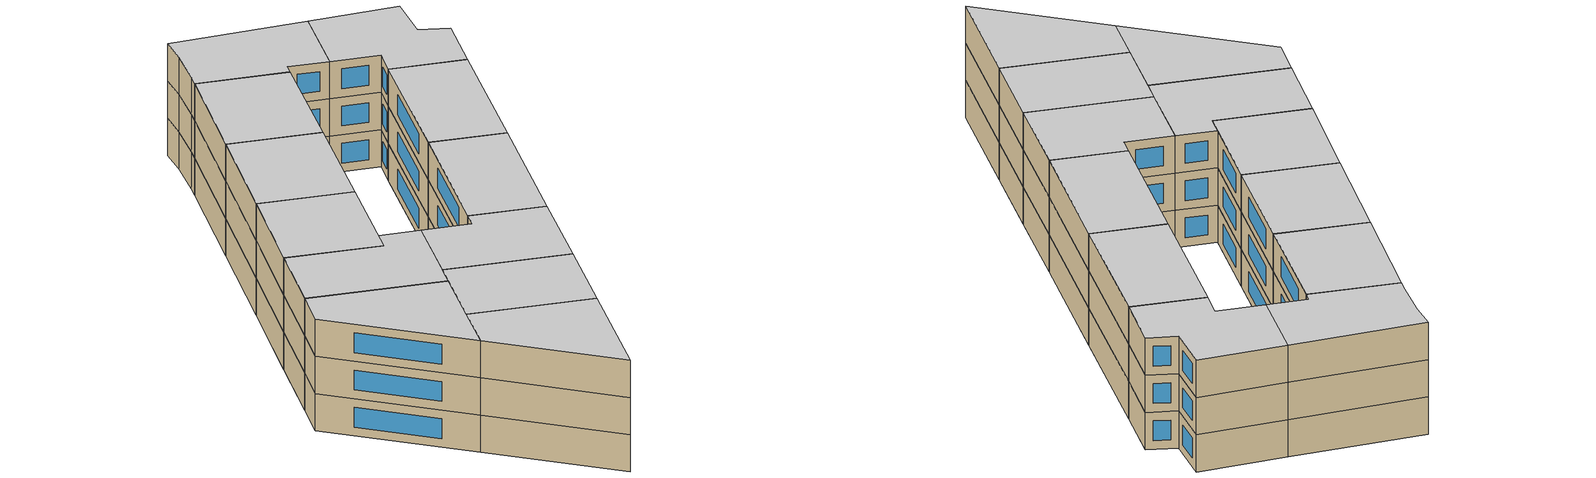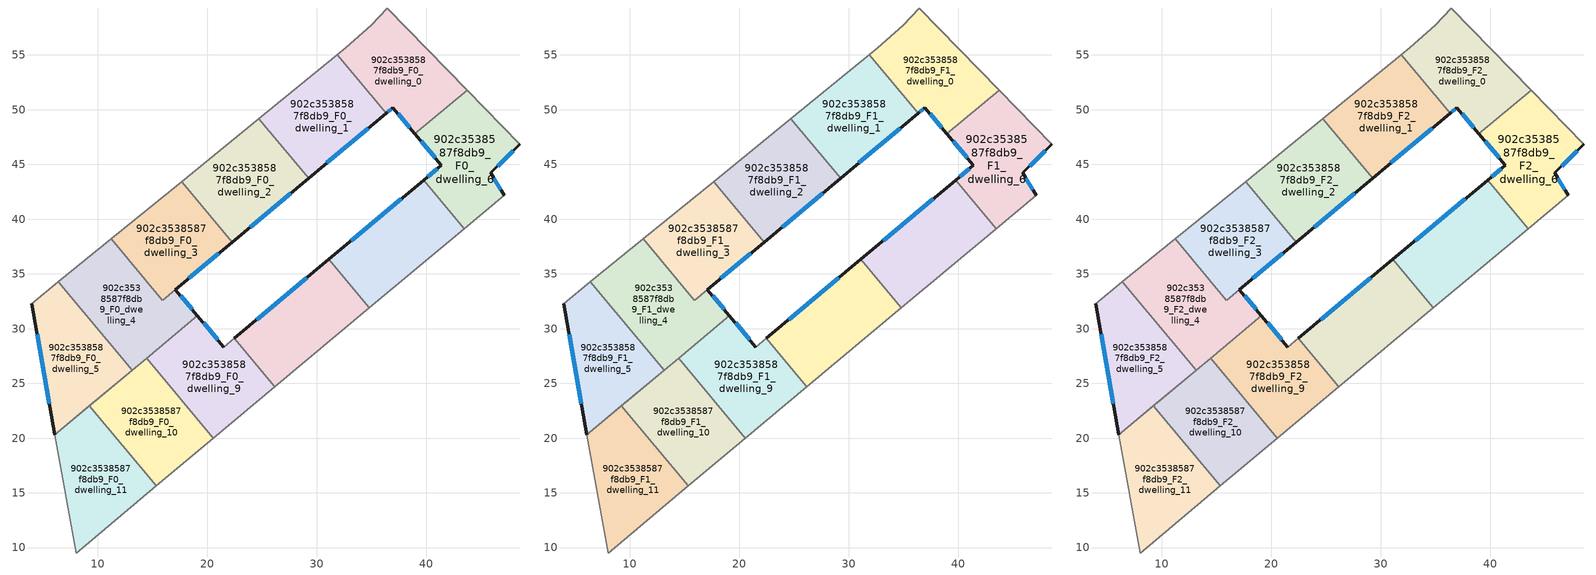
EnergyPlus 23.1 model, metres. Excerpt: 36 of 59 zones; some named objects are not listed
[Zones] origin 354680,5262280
902c3538587f8db9_F0_dwelling_0
 floor ground (EU_floor_Construction): 36.43,59.29 43.75,51.8 38.97,47.8 36.97,50.18 36.37,49.68 31.9,55.02 32.67,55.65 34.97,57.74 z0
 wall outside (EU_wall_Construction): 36.37,49.68 36.97,50.18 38.97,47.8 z0:3
 wall to 902c3538587f8db9_F0_dwelling_1 (EU_wall_Construction): 31.9,55.02 36.37,49.68 z0:3
 wall adiabatic (EU_wall_Construction): 43.75,51.8 36.43,59.29 34.97,57.74 32.67,55.65 31.9,55.02 z0:3
 wall to 902c3538587f8db9_F0_dwelling_6 (EU_wall_Construction): 38.97,47.8 43.75,51.8 z0:3
 window (EU_Window_Construction): 36.51,49.8 36.83,50.07 / 37.44,49.63 38.5,48.36 z0.7:2.3
902c3538587f8db9_F0_dwelling_1
 floor ground (EU_floor_Construction): 31.9,55.02 36.37,49.68 29.27,43.74 24.72,49.18 z0
 wall outside (EU_wall_Construction): 29.27,43.74 36.37,49.68 z0:3
 wall to 902c3538587f8db9_F0_dwelling_2 (EU_wall_Construction): 24.72,49.18 29.27,43.74 z0:3
 wall adiabatic (EU_wall_Construction): 31.9,55.02 24.72,49.18 z0:3
 window (EU_Window_Construction): 30.94,45.14 34.7,48.29 z0.7:2.3
902c3538587f8db9_F0_dwelling_10
 floor ground (EU_floor_Construction): 14.46,27.32 20.58,20 15.35,15.62 9.23,22.94 z0
 wall to 902c3538587f8db9_F0_dwelling_9 (EU_wall_Construction): 20.58,20 14.46,27.32 z0:3
 wall adiabatic (EU_wall_Construction): 15.35,15.62 20.58,20 / 13.14,26.22 9.23,22.94 z0:3
 wall to 902c3538587f8db9_F0_dwelling_11 (EU_wall_Construction): 9.23,22.94 15.35,15.62 z0:3
 wall to 902c3538587f8db9_F0_dwelling_4 (EU_wall_Construction): 14.46,27.32 13.14,26.21 z0:3
902c3538587f8db9_F0_dwelling_11
 floor ground (EU_floor_Construction): 9.23,22.94 15.35,15.62 8.02,9.5 6.09,20.32 z0
 wall adiabatic (EU_wall_Construction): 9.23,22.94 6.09,20.32 8.02,9.5 15.35,15.62 z0:3
902c3538587f8db9_F0_dwelling_2
 floor ground (EU_floor_Construction): 24.72,49.18 29.27,43.74 22.29,37.91 17.67,43.43 z0
 wall outside (EU_wall_Construction): 22.29,37.91 29.27,43.74 z0:3
 wall to 902c3538587f8db9_F0_dwelling_3 (EU_wall_Construction): 17.67,43.43 22.29,37.91 z0:3
 wall adiabatic (EU_wall_Construction): 24.72,49.18 17.67,43.43 z0:3
 window (EU_Window_Construction): 23.93,39.28 27.63,42.37 z0.7:2.3
902c3538587f8db9_F0_dwelling_3
 floor ground (EU_floor_Construction): 17.67,43.43 22.29,37.91 15.92,32.59 11.23,38.2 z0
 wall outside (EU_wall_Construction): 17.1,33.57 22.29,37.91 z0:3
 wall adiabatic (EU_wall_Construction): 17.67,43.43 11.23,38.2 z0:3
 wall to 902c3538587f8db9_F0_dwelling_4 (EU_wall_Construction): 11.23,38.2 15.92,32.59 17.1,33.57 z0:3
 window (EU_Window_Construction): 18.32,34.59 21.07,36.89 z0.7:2.3
902c3538587f8db9_F0_dwelling_4
 floor ground (EU_floor_Construction): 17.1,33.58 19.1,31.2 13.14,26.21 6.41,34.27 11.23,38.2 15.92,32.59 z0
 wall outside (EU_wall_Construction): 19.1,31.2 17.1,33.58 z0:3
 wall to 902c3538587f8db9_F0_dwelling_5 (EU_wall_Construction): 6.41,34.27 13.14,26.21 z0:3
 wall adiabatic (EU_wall_Construction): 11.23,38.2 6.41,34.27 z0:3
 wall to 902c3538587f8db9_F0_dwelling_9 (EU_wall_Construction): 14.46,27.32 19.1,31.2 z0:3
 window (EU_Window_Construction): 18.63,31.75 17.57,33.02 z0.7:2.3
902c3538587f8db9_F0_dwelling_5
 floor ground (EU_floor_Construction): 6.41,34.27 13.14,26.21 6.09,20.32 3.96,32.28 z0
 wall outside (EU_wall_Construction): 3.96,32.28 6.09,20.32 z0:3
 wall adiabatic (EU_wall_Construction): 6.09,20.32 13.14,26.21 / 6.41,34.27 3.96,32.28 z0:3
 window (EU_Window_Construction): 4.46,29.47 5.59,23.13 z0.7:2.3
902c3538587f8db9_F0_dwelling_6
 floor ground (EU_floor_Construction): 43.75,51.8 48.57,46.86 45.91,44.24 47.13,42.19 43.47,39.13 39.77,43.56 41.4,44.92 38.97,47.8 z0
 wall outside (EU_wall_Construction): 38.97,47.8 41.4,44.92 39.77,43.56 / 47.13,42.19 45.91,44.24 48.57,46.86 z0:3
 wall to 902c3538587f8db9_F0_dwelling_7 (EU_wall_Construction): 39.77,43.56 43.47,39.13 z0:3
 wall adiabatic (EU_wall_Construction): 48.57,46.86 43.75,51.8 / 43.47,39.13 47.13,42.19 z0:3
 window (EU_Window_Construction): 41.01,44.61 40.15,43.88 / 39.54,47.13 40.83,45.6 / 46.53,44.85 47.95,46.24 / 46.84,42.67 46.19,43.76 z0.7:2.3
902c3538587f8db9_F0_dwelling_7
 floor ground (EU_floor_Construction): 39.77,43.56 43.47,39.13 34.83,31.91 31.13,36.34 z0
 wall outside (EU_wall_Construction): 39.77,43.56 31.13,36.34 z0:3
 wall adiabatic (EU_wall_Construction): 34.83,31.91 43.47,39.13 z0:3
 wall to 902c3538587f8db9_F0_dwelling_8 (EU_wall_Construction): 31.13,36.34 34.83,31.91 z0:3
 window (EU_Window_Construction): 37.74,41.87 33.16,38.04 z0.7:2.3
902c3538587f8db9_F0_dwelling_8
 floor ground (EU_floor_Construction): 31.13,36.34 34.83,31.91 26.19,24.69 22.49,29.12 z0
 wall outside (EU_wall_Construction): 31.13,36.34 22.49,29.12 z0:3
 wall adiabatic (EU_wall_Construction): 26.19,24.69 34.83,31.91 z0:3
 wall to 902c3538587f8db9_F0_dwelling_9 (EU_wall_Construction): 22.49,29.12 26.19,24.69 z0:3
 window (EU_Window_Construction): 29.1,34.65 24.52,30.82 z0.7:2.3
902c3538587f8db9_F0_dwelling_9
 floor ground (EU_floor_Construction): 22.49,29.12 26.19,24.69 20.58,20 14.46,27.32 19.1,31.2 21.53,28.32 z0
 wall outside (EU_wall_Construction): 21.53,28.32 19.1,31.2 z0:3
 wall adiabatic (EU_wall_Construction): 22.49,29.12 21.53,28.32 / 20.58,20 26.19,24.69 z0:3
 window (EU_Window_Construction): 20.96,28.99 19.67,30.52 z0.7:2.3
902c3538587f8db9_F1_dwelling_0
 floor to 902c3538587f8db9_F0_dwelling_0 (EU_floor_Construction): 36.43,59.29 43.75,51.8 38.97,47.8 36.97,50.18 36.37,49.68 31.9,55.02 32.67,55.65 34.97,57.74 z3
 wall outside (EU_wall_Construction): 36.37,49.68 36.97,50.18 38.97,47.8 z3:6
 wall to 902c3538587f8db9_F1_dwelling_1 (EU_wall_Construction): 31.9,55.02 36.37,49.68 z3:6
 wall adiabatic (EU_wall_Construction): 43.75,51.8 36.43,59.29 34.97,57.74 32.67,55.65 31.9,55.02 z3:6
 wall to 902c3538587f8db9_F1_dwelling_6 (EU_wall_Construction): 38.97,47.8 43.75,51.8 z3:6
 window (EU_Window_Construction): 36.51,49.8 36.83,50.07 / 37.44,49.63 38.5,48.36 z3.7:5.3
902c3538587f8db9_F1_dwelling_1
 floor to 902c3538587f8db9_F0_dwelling_1 (EU_floor_Construction): 31.9,55.02 36.37,49.68 29.27,43.74 24.72,49.18 z3
 wall outside (EU_wall_Construction): 29.27,43.74 36.37,49.68 z3:6
 wall to 902c3538587f8db9_F1_dwelling_2 (EU_wall_Construction): 24.72,49.18 29.27,43.74 z3:6
 wall adiabatic (EU_wall_Construction): 31.9,55.02 24.72,49.18 z3:6
 window (EU_Window_Construction): 30.94,45.14 34.7,48.29 z3.7:5.3
902c3538587f8db9_F1_dwelling_10
 floor to 902c3538587f8db9_F0_dwelling_10 (EU_floor_Construction): 14.46,27.32 20.58,20 15.35,15.62 9.23,22.94 z3
 wall to 902c3538587f8db9_F1_dwelling_9 (EU_wall_Construction): 20.58,20 14.46,27.32 z3:6
 wall adiabatic (EU_wall_Construction): 15.35,15.62 20.58,20 / 13.14,26.22 9.23,22.94 z3:6
 wall to 902c3538587f8db9_F1_dwelling_11 (EU_wall_Construction): 9.23,22.94 15.35,15.62 z3:6
 wall to 902c3538587f8db9_F1_dwelling_4 (EU_wall_Construction): 14.46,27.32 13.14,26.21 z3:6
902c3538587f8db9_F1_dwelling_11
 floor to 902c3538587f8db9_F0_dwelling_11 (EU_floor_Construction): 9.23,22.94 15.35,15.62 8.02,9.5 6.09,20.32 z3
 wall adiabatic (EU_wall_Construction): 9.23,22.94 6.09,20.32 8.02,9.5 15.35,15.62 z3:6
902c3538587f8db9_F1_dwelling_2
 floor to 902c3538587f8db9_F0_dwelling_2 (EU_floor_Construction): 24.72,49.18 29.27,43.74 22.29,37.91 17.67,43.43 z3
 wall outside (EU_wall_Construction): 22.29,37.91 29.27,43.74 z3:6
 wall to 902c3538587f8db9_F1_dwelling_3 (EU_wall_Construction): 17.67,43.43 22.29,37.91 z3:6
 wall adiabatic (EU_wall_Construction): 24.72,49.18 17.67,43.43 z3:6
 window (EU_Window_Construction): 23.93,39.28 27.63,42.37 z3.7:5.3
902c3538587f8db9_F1_dwelling_3
 floor to 902c3538587f8db9_F0_dwelling_3 (EU_floor_Construction): 17.67,43.43 22.29,37.91 15.92,32.59 11.23,38.2 z3
 wall outside (EU_wall_Construction): 17.1,33.57 22.29,37.91 z3:6
 wall adiabatic (EU_wall_Construction): 17.67,43.43 11.23,38.2 z3:6
 wall to 902c3538587f8db9_F1_dwelling_4 (EU_wall_Construction): 11.23,38.2 15.92,32.59 17.1,33.57 z3:6
 window (EU_Window_Construction): 18.32,34.59 21.07,36.89 z3.7:5.3
902c3538587f8db9_F1_dwelling_4
 floor to 902c3538587f8db9_F0_dwelling_4 (EU_floor_Construction): 17.1,33.58 19.1,31.2 13.14,26.21 6.41,34.27 11.23,38.2 15.92,32.59 z3
 wall outside (EU_wall_Construction): 19.1,31.2 17.1,33.58 z3:6
 wall to 902c3538587f8db9_F1_dwelling_5 (EU_wall_Construction): 6.41,34.27 13.14,26.21 z3:6
 wall adiabatic (EU_wall_Construction): 11.23,38.2 6.41,34.27 z3:6
 wall to 902c3538587f8db9_F1_dwelling_9 (EU_wall_Construction): 14.46,27.32 19.1,31.2 z3:6
 window (EU_Window_Construction): 18.63,31.75 17.57,33.02 z3.7:5.3
902c3538587f8db9_F1_dwelling_5
 floor to 902c3538587f8db9_F0_dwelling_5 (EU_floor_Construction): 6.41,34.27 13.14,26.21 6.09,20.32 3.96,32.28 z3
 wall outside (EU_wall_Construction): 3.96,32.28 6.09,20.32 z3:6
 wall adiabatic (EU_wall_Construction): 6.09,20.32 13.14,26.21 / 6.41,34.27 3.96,32.28 z3:6
 window (EU_Window_Construction): 4.46,29.47 5.59,23.13 z3.7:5.3
902c3538587f8db9_F1_dwelling_6
 floor to 902c3538587f8db9_F0_dwelling_6 (EU_floor_Construction): 43.75,51.8 48.57,46.86 45.91,44.24 47.13,42.19 43.47,39.13 39.77,43.56 41.4,44.92 38.97,47.8 z3
 wall outside (EU_wall_Construction): 38.97,47.8 41.4,44.92 39.77,43.56 / 47.13,42.19 45.91,44.24 48.57,46.86 z3:6
 wall to 902c3538587f8db9_F1_dwelling_7 (EU_wall_Construction): 39.77,43.56 43.47,39.13 z3:6
 wall adiabatic (EU_wall_Construction): 48.57,46.86 43.75,51.8 / 43.47,39.13 47.13,42.19 z3:6
 window (EU_Window_Construction): 41.01,44.61 40.15,43.88 / 39.54,47.13 40.83,45.6 / 46.53,44.85 47.95,46.24 / 46.84,42.67 46.19,43.76 z3.7:5.3
902c3538587f8db9_F1_dwelling_7
 floor to 902c3538587f8db9_F0_dwelling_7 (EU_floor_Construction): 39.77,43.56 43.47,39.13 34.83,31.91 31.13,36.34 z3
 wall outside (EU_wall_Construction): 39.77,43.56 31.13,36.34 z3:6
 wall adiabatic (EU_wall_Construction): 34.83,31.91 43.47,39.13 z3:6
 wall to 902c3538587f8db9_F1_dwelling_8 (EU_wall_Construction): 31.13,36.34 34.83,31.91 z3:6
 window (EU_Window_Construction): 37.74,41.87 33.16,38.04 z3.7:5.3
902c3538587f8db9_F1_dwelling_8
 floor to 902c3538587f8db9_F0_dwelling_8 (EU_floor_Construction): 31.13,36.34 34.83,31.91 26.19,24.69 22.49,29.12 z3
 wall outside (EU_wall_Construction): 31.13,36.34 22.49,29.12 z3:6
 wall adiabatic (EU_wall_Construction): 26.19,24.69 34.83,31.91 z3:6
 wall to 902c3538587f8db9_F1_dwelling_9 (EU_wall_Construction): 22.49,29.12 26.19,24.69 z3:6
 window (EU_Window_Construction): 29.1,34.65 24.52,30.82 z3.7:5.3
902c3538587f8db9_F1_dwelling_9
 floor to 902c3538587f8db9_F0_dwelling_9 (EU_floor_Construction): 22.49,29.12 26.19,24.69 20.58,20 14.46,27.32 19.1,31.2 21.53,28.32 z3
 wall outside (EU_wall_Construction): 21.53,28.32 19.1,31.2 z3:6
 wall adiabatic (EU_wall_Construction): 22.49,29.12 21.53,28.32 / 20.58,20 26.19,24.69 z3:6
 window (EU_Window_Construction): 20.96,28.99 19.67,30.52 z3.7:5.3
902c3538587f8db9_F2_dwelling_0
 floor to 902c3538587f8db9_F1_dwelling_0 (EU_floor_Construction): 36.43,59.29 43.75,51.8 38.97,47.8 36.97,50.18 36.37,49.68 31.9,55.02 32.67,55.65 34.97,57.74 z6
 wall outside (EU_wall_Construction): 36.37,49.68 36.97,50.18 38.97,47.8 z6:9
 wall to 902c3538587f8db9_F2_dwelling_1 (EU_wall_Construction): 31.9,55.02 36.37,49.68 z6:9
 wall adiabatic (EU_wall_Construction): 43.75,51.8 36.43,59.29 34.97,57.74 32.67,55.65 31.9,55.02 z6:9
 wall to 902c3538587f8db9_F2_dwelling_6 (EU_wall_Construction): 38.97,47.8 43.75,51.8 z6:9
 window (EU_Window_Construction): 36.51,49.8 36.83,50.07 / 37.44,49.63 38.5,48.36 z6.7:8.3
 ceiling to 902c3538587f8db9_F3_dwelling_0 (EU_floor_Construction): 43.75,51.8 36.43,59.29 34.97,57.74 32.67,55.65 31.9,55.02 36.37,49.68 36.97,50.18 38.97,47.8 z9
902c3538587f8db9_F2_dwelling_1
 floor to 902c3538587f8db9_F1_dwelling_1 (EU_floor_Construction): 31.9,55.02 36.37,49.68 29.27,43.74 24.72,49.18 z6
 wall outside (EU_wall_Construction): 29.27,43.74 36.37,49.68 z6:9
 wall to 902c3538587f8db9_F2_dwelling_2 (EU_wall_Construction): 24.72,49.18 29.27,43.74 z6:9
 wall adiabatic (EU_wall_Construction): 31.9,55.02 24.72,49.18 z6:9
 window (EU_Window_Construction): 30.94,45.14 34.7,48.29 z6.7:8.3
 ceiling to 902c3538587f8db9_F3_dwelling_1 (EU_floor_Construction): 36.37,49.68 31.9,55.02 24.72,49.18 29.27,43.74 z9
902c3538587f8db9_F2_dwelling_10
 floor to 902c3538587f8db9_F1_dwelling_10 (EU_floor_Construction): 14.46,27.32 20.58,20 15.35,15.62 9.23,22.94 z6
 wall to 902c3538587f8db9_F2_dwelling_9 (EU_wall_Construction): 20.58,20 14.46,27.32 z6:9
 wall adiabatic (EU_wall_Construction): 15.35,15.62 20.58,20 / 13.14,26.22 9.23,22.94 z6:9
 wall to 902c3538587f8db9_F2_dwelling_11 (EU_wall_Construction): 9.23,22.94 15.35,15.62 z6:9
 wall to 902c3538587f8db9_F2_dwelling_4 (EU_wall_Construction): 14.46,27.32 13.14,26.21 z6:9
 ceiling to 902c3538587f8db9_F3_dwelling_10 (EU_floor_Construction): 20.58,20 14.46,27.32 9.23,22.94 15.35,15.62 z9
902c3538587f8db9_F2_dwelling_11
 floor to 902c3538587f8db9_F1_dwelling_11 (EU_floor_Construction): 9.23,22.94 15.35,15.62 8.02,9.5 6.09,20.32 z6
 wall adiabatic (EU_wall_Construction): 9.23,22.94 6.09,20.32 8.02,9.5 15.35,15.62 z6:9
 ceiling to 902c3538587f8db9_F3_dwelling_11 (EU_floor_Construction): 15.35,15.62 9.23,22.94 6.09,20.32 8.02,9.5 z9
902c3538587f8db9_F2_dwelling_2
 floor to 902c3538587f8db9_F1_dwelling_2 (EU_floor_Construction): 24.72,49.18 29.27,43.74 22.29,37.91 17.67,43.43 z6
 wall outside (EU_wall_Construction): 22.29,37.91 29.27,43.74 z6:9
 wall to 902c3538587f8db9_F2_dwelling_3 (EU_wall_Construction): 17.67,43.43 22.29,37.91 z6:9
 wall adiabatic (EU_wall_Construction): 24.72,49.18 17.67,43.43 z6:9
 window (EU_Window_Construction): 23.93,39.28 27.63,42.37 z6.7:8.3
 ceiling to 902c3538587f8db9_F3_dwelling_2 (EU_floor_Construction): 29.27,43.74 24.72,49.18 17.67,43.43 22.29,37.91 z9
902c3538587f8db9_F2_dwelling_3
 floor to 902c3538587f8db9_F1_dwelling_3 (EU_floor_Construction): 17.67,43.43 22.29,37.91 15.92,32.59 11.23,38.2 z6
 wall outside (EU_wall_Construction): 17.1,33.57 22.29,37.91 z6:9
 wall adiabatic (EU_wall_Construction): 17.67,43.43 11.23,38.2 z6:9
 wall to 902c3538587f8db9_F2_dwelling_4 (EU_wall_Construction): 11.23,38.2 15.92,32.59 17.1,33.57 z6:9
 window (EU_Window_Construction): 18.32,34.59 21.07,36.89 z6.7:8.3
 ceiling to 902c3538587f8db9_F3_dwelling_3 (EU_floor_Construction): 22.29,37.91 17.67,43.43 11.23,38.2 15.92,32.59 z9
902c3538587f8db9_F2_dwelling_4
 floor to 902c3538587f8db9_F1_dwelling_4 (EU_floor_Construction): 17.1,33.58 19.1,31.2 13.14,26.21 6.41,34.27 11.23,38.2 15.92,32.59 z6
 wall outside (EU_wall_Construction): 19.1,31.2 17.1,33.58 z6:9
 wall to 902c3538587f8db9_F2_dwelling_5 (EU_wall_Construction): 6.41,34.27 13.14,26.21 z6:9
 wall adiabatic (EU_wall_Construction): 11.23,38.2 6.41,34.27 z6:9
 wall to 902c3538587f8db9_F2_dwelling_9 (EU_wall_Construction): 14.46,27.32 19.1,31.2 z6:9
 window (EU_Window_Construction): 18.63,31.75 17.57,33.02 z6.7:8.3
 ceiling to 902c3538587f8db9_F3_dwelling_4 (EU_floor_Construction): 19.1,31.2 17.1,33.58 15.92,32.59 11.23,38.2 6.41,34.27 13.14,26.21 z9
902c3538587f8db9_F2_dwelling_5
 floor to 902c3538587f8db9_F1_dwelling_5 (EU_floor_Construction): 6.41,34.27 13.14,26.21 6.09,20.32 3.96,32.28 z6
 wall outside (EU_wall_Construction): 3.96,32.28 6.09,20.32 z6:9
 wall adiabatic (EU_wall_Construction): 6.09,20.32 13.14,26.21 / 6.41,34.27 3.96,32.28 z6:9
 window (EU_Window_Construction): 4.46,29.47 5.59,23.13 z6.7:8.3
 ceiling to 902c3538587f8db9_F3_dwelling_5 (EU_floor_Construction): 13.14,26.21 6.41,34.27 3.96,32.28 6.09,20.32 z9
902c3538587f8db9_F2_dwelling_6
 floor to 902c3538587f8db9_F1_dwelling_6 (EU_floor_Construction): 43.75,51.8 48.57,46.86 45.91,44.24 47.13,42.19 43.47,39.13 39.77,43.56 41.4,44.92 38.97,47.8 z6
 wall outside (EU_wall_Construction): 38.97,47.8 41.4,44.92 39.77,43.56 / 47.13,42.19 45.91,44.24 48.57,46.86 z6:9
 wall to 902c3538587f8db9_F2_dwelling_7 (EU_wall_Construction): 39.77,43.56 43.47,39.13 z6:9
 wall adiabatic (EU_wall_Construction): 48.57,46.86 43.75,51.8 / 43.47,39.13 47.13,42.19 z6:9
 window (EU_Window_Construction): 41.01,44.61 40.15,43.88 / 39.54,47.13 40.83,45.6 / 46.53,44.85 47.95,46.24 / 46.84,42.67 46.19,43.76 z6.7:8.3
 ceiling to 902c3538587f8db9_F3_dwelling_6 (EU_floor_Construction): 47.13,42.19 45.91,44.24 48.57,46.86 43.75,51.8 38.97,47.8 41.4,44.92 39.77,43.56 43.47,39.13 z9
902c3538587f8db9_F2_dwelling_7
 floor to 902c3538587f8db9_F1_dwelling_7 (EU_floor_Construction): 39.77,43.56 43.47,39.13 34.83,31.91 31.13,36.34 z6
 wall outside (EU_wall_Construction): 39.77,43.56 31.13,36.34 z6:9
 wall adiabatic (EU_wall_Construction): 34.83,31.91 43.47,39.13 z6:9
 wall to 902c3538587f8db9_F2_dwelling_8 (EU_wall_Construction): 31.13,36.34 34.83,31.91 z6:9
 window (EU_Window_Construction): 37.74,41.87 33.16,38.04 z6.7:8.3
 ceiling to 902c3538587f8db9_F3_dwelling_7 (EU_floor_Construction): 43.47,39.13 39.77,43.56 31.13,36.34 34.83,31.91 z9
902c3538587f8db9_F2_dwelling_8
 floor to 902c3538587f8db9_F1_dwelling_8 (EU_floor_Construction): 31.13,36.34 34.83,31.91 26.19,24.69 22.49,29.12 z6
 wall outside (EU_wall_Construction): 31.13,36.34 22.49,29.12 z6:9
 wall adiabatic (EU_wall_Construction): 26.19,24.69 34.83,31.91 z6:9
 wall to 902c3538587f8db9_F2_dwelling_9 (EU_wall_Construction): 22.49,29.12 26.19,24.69 z6:9
 window (EU_Window_Construction): 29.1,34.65 24.52,30.82 z6.7:8.3
 ceiling to 902c3538587f8db9_F3_dwelling_8 (EU_floor_Construction): 34.83,31.91 31.13,36.34 22.49,29.12 26.19,24.69 z9
902c3538587f8db9_F2_dwelling_9
 floor to 902c3538587f8db9_F1_dwelling_9 (EU_floor_Construction): 22.49,29.12 26.19,24.69 20.58,20 14.46,27.32 19.1,31.2 21.53,28.32 z6
 wall outside (EU_wall_Construction): 21.53,28.32 19.1,31.2 z6:9
 wall adiabatic (EU_wall_Construction): 22.49,29.12 21.53,28.32 / 20.58,20 26.19,24.69 z6:9
 window (EU_Window_Construction): 20.96,28.99 19.67,30.52 z6.7:8.3
 ceiling to 902c3538587f8db9_F3_dwelling_9 (EU_floor_Construction): 26.19,24.69 22.49,29.12 21.53,28.32 19.1,31.2 14.46,27.32 20.58,20 z9
[Building]
EU S2 Campaign: North Axis=0; Terrain=City; Solar Distribution=FullExterior
[Site:Location]
Budapest.Ferenc.Liszt.Intl.AP: Latitude=47.437; Longitude=19.256; Time Zone=1; Elevation=185
[SizingPeriod:WeatherFileDays]
AnnualSizingPeriod: Begin Month=1; Begin Day of Month=1; End Month=12; End Day of Month=31; Day of Week for Start Day=Monday; Use Weather File Daylight Saving Period=No; Use Weather File Rain and Snow Indicators=No
[MATERIAL]
EU_InternalMass_Material: Roughness=MediumRough; Thickness=0.1; Conductivity=1; Density=1800; Specific Heat=900; Thermal Absorptance=0.9; Solar Absorptance=0.7; Visible Absorptance=0.7
[MATERIAL:NOMASS] Roughness=MediumRough; Thermal Absorptance=0.9; Solar Absorptance=0.7; Visible Absorptance=0.7
Name | Thermal Resistance
EU_wall_NoMass | 0.832559
EU_floor_NoMass | 0.872794
[WINDOWMATERIAL:SIMPLEGLAZINGSYSTEM]
EU_Window_SimpleGlazing: UFactor=2.79869; Solar Heat Gain Coefficient=0.75; Visible Transmittance=0.75
[CONSTRUCTION]
EU_wall_Construction: EU_wall_NoMass
EU_floor_Construction: EU_floor_NoMass
EU_Window_Construction: EU_Window_SimpleGlazing
EU_InternalMass_Construction: EU_InternalMass_Material
[ZONE] Type=1; Multiplier=1; Ceiling Height=autocalculate; Floor Area=autocalculate; Part of Total Floor Area=Yes
Name | Volume
902c3538587f8db9_F0_dwelling_0; 902c3538587f8db9_F1_dwelling_0; 902c3538587f8db9_F2_dwelling_0 | 195.074
902c3538587f8db9_F0_dwelling_1; 902c3538587f8db9_F1_dwelling_1; 902c3538587f8db9_F2_dwelling_1 | 195.096
902c3538587f8db9_F0_dwelling_10; 902c3538587f8db9_F1_dwelling_10; 902c3538587f8db9_F2_dwelling_10 | 195.112
902c3538587f8db9_F0_dwelling_11; 902c3538587f8db9_F1_dwelling_11; 902c3538587f8db9_F2_dwelling_11 | 195.07
902c3538587f8db9_F0_dwelling_2; 902c3538587f8db9_F1_dwelling_2; 902c3538587f8db9_F2_dwelling_2 | 195.075
902c3538587f8db9_F0_dwelling_3 | 180.679
902c3538587f8db9_F1_dwelling_3; 902c3538587f8db9_F2_dwelling_3 | 180.615
902c3538587f8db9_F0_dwelling_4; 902c3538587f8db9_F1_dwelling_4; 902c3538587f8db9_F2_dwelling_4 | 209.499
902c3538587f8db9_F0_dwelling_5; 902c3538587f8db9_F1_dwelling_5; 902c3538587f8db9_F2_dwelling_5 | 195.082
902c3538587f8db9_F0_dwelling_6; 902c3538587f8db9_F1_dwelling_6; 902c3538587f8db9_F2_dwelling_6 | 195.084
902c3538587f8db9_F0_dwelling_7; 902c3538587f8db9_F1_dwelling_7; 902c3538587f8db9_F2_dwelling_7; 902c3538587f8db9_F0_dwelling_8; 902c3538587f8db9_F1_dwelling_8; 902c3538587f8db9_F2_dwelling_8 | 195.098
902c3538587f8db9_F0_dwelling_9; 902c3538587f8db9_F1_dwelling_9; 902c3538587f8db9_F2_dwelling_9 | 195.077
[INTERNALMASS] Construction=EU_InternalMass_Construction
Name | Zone or ZoneList | Surface Area
902c3538587f8db9_F0_dwelling_0_EU_InternalMass | 902c3538587f8db9_F0_dwelling_0 | 65.0243
902c3538587f8db9_F0_dwelling_1_EU_InternalMass | 902c3538587f8db9_F0_dwelling_1 | 65.0321
902c3538587f8db9_F0_dwelling_2_EU_InternalMass | 902c3538587f8db9_F0_dwelling_2 | 65.025
902c3538587f8db9_F0_dwelling_3_EU_InternalMass | 902c3538587f8db9_F0_dwelling_3 | 60.2284
902c3538587f8db9_F0_dwelling_4_EU_InternalMass | 902c3538587f8db9_F0_dwelling_4 | 69.8318
902c3538587f8db9_F0_dwelling_5_EU_InternalMass | 902c3538587f8db9_F0_dwelling_5 | 65.027
902c3538587f8db9_F0_dwelling_6_EU_InternalMass | 902c3538587f8db9_F0_dwelling_6 | 65.0283
902c3538587f8db9_F0_dwelling_7_EU_InternalMass | 902c3538587f8db9_F0_dwelling_7 | 65.0327
902c3538587f8db9_F0_dwelling_8_EU_InternalMass | 902c3538587f8db9_F0_dwelling_8 | 65.0327
902c3538587f8db9_F0_dwelling_9_EU_InternalMass | 902c3538587f8db9_F0_dwelling_9 | 65.0256
902c3538587f8db9_F0_dwelling_10_EU_InternalMass | 902c3538587f8db9_F0_dwelling_10 | 65.0374
902c3538587f8db9_F0_dwelling_11_EU_InternalMass | 902c3538587f8db9_F0_dwelling_11 | 65.0233
902c3538587f8db9_F1_dwelling_0_EU_InternalMass | 902c3538587f8db9_F1_dwelling_0 | 65.0243
902c3538587f8db9_F1_dwelling_1_EU_InternalMass | 902c3538587f8db9_F1_dwelling_1 | 65.0321
902c3538587f8db9_F1_dwelling_2_EU_InternalMass | 902c3538587f8db9_F1_dwelling_2 | 65.025
902c3538587f8db9_F1_dwelling_3_EU_InternalMass | 902c3538587f8db9_F1_dwelling_3 | 60.2284
902c3538587f8db9_F1_dwelling_4_EU_InternalMass | 902c3538587f8db9_F1_dwelling_4 | 69.8318
902c3538587f8db9_F1_dwelling_5_EU_InternalMass | 902c3538587f8db9_F1_dwelling_5 | 65.027
902c3538587f8db9_F1_dwelling_6_EU_InternalMass | 902c3538587f8db9_F1_dwelling_6 | 65.0283
902c3538587f8db9_F1_dwelling_7_EU_InternalMass | 902c3538587f8db9_F1_dwelling_7 | 65.0327
902c3538587f8db9_F1_dwelling_8_EU_InternalMass | 902c3538587f8db9_F1_dwelling_8 | 65.0327
902c3538587f8db9_F1_dwelling_9_EU_InternalMass | 902c3538587f8db9_F1_dwelling_9 | 65.0256
902c3538587f8db9_F1_dwelling_10_EU_InternalMass | 902c3538587f8db9_F1_dwelling_10 | 65.0374
902c3538587f8db9_F1_dwelling_11_EU_InternalMass | 902c3538587f8db9_F1_dwelling_11 | 65.0233
902c3538587f8db9_F2_dwelling_0_EU_InternalMass | 902c3538587f8db9_F2_dwelling_0 | 65.0243
902c3538587f8db9_F2_dwelling_1_EU_InternalMass | 902c3538587f8db9_F2_dwelling_1 | 65.0321
902c3538587f8db9_F2_dwelling_2_EU_InternalMass | 902c3538587f8db9_F2_dwelling_2 | 65.025
902c3538587f8db9_F2_dwelling_3_EU_InternalMass | 902c3538587f8db9_F2_dwelling_3 | 60.2284
902c3538587f8db9_F2_dwelling_4_EU_InternalMass | 902c3538587f8db9_F2_dwelling_4 | 69.8318
902c3538587f8db9_F2_dwelling_5_EU_InternalMass | 902c3538587f8db9_F2_dwelling_5 | 65.027
902c3538587f8db9_F2_dwelling_6_EU_InternalMass | 902c3538587f8db9_F2_dwelling_6 | 65.0283
902c3538587f8db9_F2_dwelling_7_EU_InternalMass | 902c3538587f8db9_F2_dwelling_7 | 65.0327
902c3538587f8db9_F2_dwelling_8_EU_InternalMass | 902c3538587f8db9_F2_dwelling_8 | 65.0327
902c3538587f8db9_F2_dwelling_9_EU_InternalMass | 902c3538587f8db9_F2_dwelling_9 | 65.0256
902c3538587f8db9_F2_dwelling_10_EU_InternalMass | 902c3538587f8db9_F2_dwelling_10 | 65.0374
902c3538587f8db9_F2_dwelling_11_EU_InternalMass | 902c3538587f8db9_F2_dwelling_11 | 65.0233
[OTHEREQUIPMENT] Fuel Type=Electricity; Design Level Calculation Method=Watts/Area; Power per Zone Floor Area=1; Fraction Latent=0; Fraction Radiant=0; Fraction Lost=0; Carbon Dioxide Generation Rate=0; EndUse Subcategory=EU_Step8_InternalGains
Name | Zone or ZoneList or Space or SpaceList | Schedule
EU_Step8_InternalGain_902c3538587f8db9_F0_dwelling_0_f000 | 902c3538587f8db9_F0_dwelling_0 | EU_Step8_GainSchedule_902c3538587f8db9_F0_dwelling_0_f000
EU_Step8_InternalGain_902c3538587f8db9_F0_dwelling_1_f000 | 902c3538587f8db9_F0_dwelling_1 | EU_Step8_GainSchedule_902c3538587f8db9_F0_dwelling_1_f000
EU_Step8_InternalGain_902c3538587f8db9_F0_dwelling_2_f000 | 902c3538587f8db9_F0_dwelling_2 | EU_Step8_GainSchedule_902c3538587f8db9_F0_dwelling_2_f000
EU_Step8_InternalGain_902c3538587f8db9_F0_dwelling_3_f000 | 902c3538587f8db9_F0_dwelling_3 | EU_Step8_GainSchedule_902c3538587f8db9_F0_dwelling_3_f000
EU_Step8_InternalGain_902c3538587f8db9_F0_dwelling_4_f000 | 902c3538587f8db9_F0_dwelling_4 | EU_Step8_GainSchedule_902c3538587f8db9_F0_dwelling_4_f000
EU_Step8_InternalGain_902c3538587f8db9_F0_dwelling_5_f000 | 902c3538587f8db9_F0_dwelling_5 | EU_Step8_GainSchedule_902c3538587f8db9_F0_dwelling_5_f000
EU_Step8_InternalGain_902c3538587f8db9_F0_dwelling_6_f000 | 902c3538587f8db9_F0_dwelling_6 | EU_Step8_GainSchedule_902c3538587f8db9_F0_dwelling_6_f000
EU_Step8_InternalGain_902c3538587f8db9_F0_dwelling_7_f000 | 902c3538587f8db9_F0_dwelling_7 | EU_Step8_GainSchedule_902c3538587f8db9_F0_dwelling_7_f000
EU_Step8_InternalGain_902c3538587f8db9_F0_dwelling_8_f000 | 902c3538587f8db9_F0_dwelling_8 | EU_Step8_GainSchedule_902c3538587f8db9_F0_dwelling_8_f000
EU_Step8_InternalGain_902c3538587f8db9_F0_dwelling_9_f000 | 902c3538587f8db9_F0_dwelling_9 | EU_Step8_GainSchedule_902c3538587f8db9_F0_dwelling_9_f000
EU_Step8_InternalGain_902c3538587f8db9_F0_dwelling_10_f000 | 902c3538587f8db9_F0_dwelling_10 | EU_Step8_GainSchedule_902c3538587f8db9_F0_dwelling_10_f000
EU_Step8_InternalGain_902c3538587f8db9_F0_dwelling_11_f000 | 902c3538587f8db9_F0_dwelling_11 | EU_Step8_GainSchedule_902c3538587f8db9_F0_dwelling_11_f000
EU_Step8_InternalGain_902c3538587f8db9_F1_dwelling_0_f000 | 902c3538587f8db9_F1_dwelling_0 | EU_Step8_GainSchedule_902c3538587f8db9_F1_dwelling_0_f000
EU_Step8_InternalGain_902c3538587f8db9_F1_dwelling_1_f000 | 902c3538587f8db9_F1_dwelling_1 | EU_Step8_GainSchedule_902c3538587f8db9_F1_dwelling_1_f000
EU_Step8_InternalGain_902c3538587f8db9_F1_dwelling_2_f000 | 902c3538587f8db9_F1_dwelling_2 | EU_Step8_GainSchedule_902c3538587f8db9_F1_dwelling_2_f000
EU_Step8_InternalGain_902c3538587f8db9_F1_dwelling_3_f000 | 902c3538587f8db9_F1_dwelling_3 | EU_Step8_GainSchedule_902c3538587f8db9_F1_dwelling_3_f000
EU_Step8_InternalGain_902c3538587f8db9_F1_dwelling_4_f000 | 902c3538587f8db9_F1_dwelling_4 | EU_Step8_GainSchedule_902c3538587f8db9_F1_dwelling_4_f000
EU_Step8_InternalGain_902c3538587f8db9_F1_dwelling_5_f000 | 902c3538587f8db9_F1_dwelling_5 | EU_Step8_GainSchedule_902c3538587f8db9_F1_dwelling_5_f000
EU_Step8_InternalGain_902c3538587f8db9_F1_dwelling_6_f000 | 902c3538587f8db9_F1_dwelling_6 | EU_Step8_GainSchedule_902c3538587f8db9_F1_dwelling_6_f000
EU_Step8_InternalGain_902c3538587f8db9_F1_dwelling_7_f000 | 902c3538587f8db9_F1_dwelling_7 | EU_Step8_GainSchedule_902c3538587f8db9_F1_dwelling_7_f000
EU_Step8_InternalGain_902c3538587f8db9_F1_dwelling_8_f000 | 902c3538587f8db9_F1_dwelling_8 | EU_Step8_GainSchedule_902c3538587f8db9_F1_dwelling_8_f000
EU_Step8_InternalGain_902c3538587f8db9_F1_dwelling_9_f000 | 902c3538587f8db9_F1_dwelling_9 | EU_Step8_GainSchedule_902c3538587f8db9_F1_dwelling_9_f000
EU_Step8_InternalGain_902c3538587f8db9_F1_dwelling_10_f000 | 902c3538587f8db9_F1_dwelling_10 | EU_Step8_GainSchedule_902c3538587f8db9_F1_dwelling_10_f000
EU_Step8_InternalGain_902c3538587f8db9_F1_dwelling_11_f000 | 902c3538587f8db9_F1_dwelling_11 | EU_Step8_GainSchedule_902c3538587f8db9_F1_dwelling_11_f000
EU_Step8_InternalGain_902c3538587f8db9_F2_dwelling_0_f000 | 902c3538587f8db9_F2_dwelling_0 | EU_Step8_GainSchedule_902c3538587f8db9_F2_dwelling_0_f000
EU_Step8_InternalGain_902c3538587f8db9_F2_dwelling_1_f000 | 902c3538587f8db9_F2_dwelling_1 | EU_Step8_GainSchedule_902c3538587f8db9_F2_dwelling_1_f000
EU_Step8_InternalGain_902c3538587f8db9_F2_dwelling_2_f000 | 902c3538587f8db9_F2_dwelling_2 | EU_Step8_GainSchedule_902c3538587f8db9_F2_dwelling_2_f000
EU_Step8_InternalGain_902c3538587f8db9_F2_dwelling_3_f000 | 902c3538587f8db9_F2_dwelling_3 | EU_Step8_GainSchedule_902c3538587f8db9_F2_dwelling_3_f000
EU_Step8_InternalGain_902c3538587f8db9_F2_dwelling_4_f000 | 902c3538587f8db9_F2_dwelling_4 | EU_Step8_GainSchedule_902c3538587f8db9_F2_dwelling_4_f000
EU_Step8_InternalGain_902c3538587f8db9_F2_dwelling_5_f000 | 902c3538587f8db9_F2_dwelling_5 | EU_Step8_GainSchedule_902c3538587f8db9_F2_dwelling_5_f000
EU_Step8_InternalGain_902c3538587f8db9_F2_dwelling_6_f000 | 902c3538587f8db9_F2_dwelling_6 | EU_Step8_GainSchedule_902c3538587f8db9_F2_dwelling_6_f000
EU_Step8_InternalGain_902c3538587f8db9_F2_dwelling_7_f000 | 902c3538587f8db9_F2_dwelling_7 | EU_Step8_GainSchedule_902c3538587f8db9_F2_dwelling_7_f000
EU_Step8_InternalGain_902c3538587f8db9_F2_dwelling_8_f000 | 902c3538587f8db9_F2_dwelling_8 | EU_Step8_GainSchedule_902c3538587f8db9_F2_dwelling_8_f000
EU_Step8_InternalGain_902c3538587f8db9_F2_dwelling_9_f000 | 902c3538587f8db9_F2_dwelling_9 | EU_Step8_GainSchedule_902c3538587f8db9_F2_dwelling_9_f000
EU_Step8_InternalGain_902c3538587f8db9_F2_dwelling_10_f000 | 902c3538587f8db9_F2_dwelling_10 | EU_Step8_GainSchedule_902c3538587f8db9_F2_dwelling_10_f000
EU_Step8_InternalGain_902c3538587f8db9_F2_dwelling_11_f000 | 902c3538587f8db9_F2_dwelling_11 | EU_Step8_GainSchedule_902c3538587f8db9_F2_dwelling_11_f000
[ZONEVENTILATION:DESIGNFLOWRATE] Schedule=EU_AlwaysOn; Design Flow Rate Calculation Method=AirChanges/Hour; Air Changes per Hour=0.475469; Ventilation Type=Natural; Fan Pressure Rise=0; Fan Total Efficiency=1; Constant Term Coefficient=1; Temperature Term Coefficient=0; Velocity Term Coefficient=0; Velocity Squared Term Coefficient=0; Minimum Indoor Temperature=-100; Maximum Indoor Temperature=100; Delta Temperature=-100; Minimum Outdoor Temperature=-100; Maximum Outdoor Temperature=100; Maximum Wind Speed=40
Name | Zone or ZoneList or Space or SpaceList
EU_ConstantAir_902c3538587f8db9_F0_dwelling_0 | 902c3538587f8db9_F0_dwelling_0
EU_ConstantAir_902c3538587f8db9_F0_dwelling_1 | 902c3538587f8db9_F0_dwelling_1
EU_ConstantAir_902c3538587f8db9_F0_dwelling_2 | 902c3538587f8db9_F0_dwelling_2
EU_ConstantAir_902c3538587f8db9_F0_dwelling_3 | 902c3538587f8db9_F0_dwelling_3
EU_ConstantAir_902c3538587f8db9_F0_dwelling_4 | 902c3538587f8db9_F0_dwelling_4
EU_ConstantAir_902c3538587f8db9_F0_dwelling_5 | 902c3538587f8db9_F0_dwelling_5
EU_ConstantAir_902c3538587f8db9_F0_dwelling_6 | 902c3538587f8db9_F0_dwelling_6
EU_ConstantAir_902c3538587f8db9_F0_dwelling_7 | 902c3538587f8db9_F0_dwelling_7
EU_ConstantAir_902c3538587f8db9_F0_dwelling_8 | 902c3538587f8db9_F0_dwelling_8
EU_ConstantAir_902c3538587f8db9_F0_dwelling_9 | 902c3538587f8db9_F0_dwelling_9
EU_ConstantAir_902c3538587f8db9_F0_dwelling_10 | 902c3538587f8db9_F0_dwelling_10
EU_ConstantAir_902c3538587f8db9_F0_dwelling_11 | 902c3538587f8db9_F0_dwelling_11
EU_ConstantAir_902c3538587f8db9_F1_dwelling_0 | 902c3538587f8db9_F1_dwelling_0
EU_ConstantAir_902c3538587f8db9_F1_dwelling_1 | 902c3538587f8db9_F1_dwelling_1
EU_ConstantAir_902c3538587f8db9_F1_dwelling_2 | 902c3538587f8db9_F1_dwelling_2
EU_ConstantAir_902c3538587f8db9_F1_dwelling_3 | 902c3538587f8db9_F1_dwelling_3
EU_ConstantAir_902c3538587f8db9_F1_dwelling_4 | 902c3538587f8db9_F1_dwelling_4
EU_ConstantAir_902c3538587f8db9_F1_dwelling_5 | 902c3538587f8db9_F1_dwelling_5
EU_ConstantAir_902c3538587f8db9_F1_dwelling_6 | 902c3538587f8db9_F1_dwelling_6
EU_ConstantAir_902c3538587f8db9_F1_dwelling_7 | 902c3538587f8db9_F1_dwelling_7
EU_ConstantAir_902c3538587f8db9_F1_dwelling_8 | 902c3538587f8db9_F1_dwelling_8
EU_ConstantAir_902c3538587f8db9_F1_dwelling_9 | 902c3538587f8db9_F1_dwelling_9
EU_ConstantAir_902c3538587f8db9_F1_dwelling_10 | 902c3538587f8db9_F1_dwelling_10
EU_ConstantAir_902c3538587f8db9_F1_dwelling_11 | 902c3538587f8db9_F1_dwelling_11
EU_ConstantAir_902c3538587f8db9_F2_dwelling_0 | 902c3538587f8db9_F2_dwelling_0
EU_ConstantAir_902c3538587f8db9_F2_dwelling_1 | 902c3538587f8db9_F2_dwelling_1
EU_ConstantAir_902c3538587f8db9_F2_dwelling_2 | 902c3538587f8db9_F2_dwelling_2
EU_ConstantAir_902c3538587f8db9_F2_dwelling_3 | 902c3538587f8db9_F2_dwelling_3
EU_ConstantAir_902c3538587f8db9_F2_dwelling_4 | 902c3538587f8db9_F2_dwelling_4
EU_ConstantAir_902c3538587f8db9_F2_dwelling_5 | 902c3538587f8db9_F2_dwelling_5
EU_ConstantAir_902c3538587f8db9_F2_dwelling_6 | 902c3538587f8db9_F2_dwelling_6
EU_ConstantAir_902c3538587f8db9_F2_dwelling_7 | 902c3538587f8db9_F2_dwelling_7
EU_ConstantAir_902c3538587f8db9_F2_dwelling_8 | 902c3538587f8db9_F2_dwelling_8
EU_ConstantAir_902c3538587f8db9_F2_dwelling_9 | 902c3538587f8db9_F2_dwelling_9
EU_ConstantAir_902c3538587f8db9_F2_dwelling_10 | 902c3538587f8db9_F2_dwelling_10
EU_ConstantAir_902c3538587f8db9_F2_dwelling_11 | 902c3538587f8db9_F2_dwelling_11
[HVACTEMPLATE:THERMOSTAT] Constant Heating Setpoint=20; Constant Cooling Setpoint=50
EU_HeatOnly_902c3538587f8db9_F0_dwelling_0; EU_HeatOnly_902c3538587f8db9_F0_dwelling_1; EU_HeatOnly_902c3538587f8db9_F0_dwelling_2; EU_HeatOnly_902c3538587f8db9_F0_dwelling_3; EU_HeatOnly_902c3538587f8db9_F0_dwelling_4; EU_HeatOnly_902c3538587f8db9_F0_dwelling_5; EU_HeatOnly_902c3538587f8db9_F0_dwelling_6; EU_HeatOnly_902c3538587f8db9_F0_dwelling_7; EU_HeatOnly_902c3538587f8db9_F0_dwelling_8; EU_HeatOnly_902c3538587f8db9_F0_dwelling_9
[HVACTEMPLATE:ZONE:IDEALLOADSAIRSYSTEM] System Availability Schedule=EU_AlwaysOn; Maximum Heating Supply Air Temperature=50; Minimum Cooling Supply Air Temperature=13; Maximum Heating Supply Air Humidity Ratio=0.0156; Minimum Cooling Supply Air Humidity Ratio=0.0077; Heating Limit=NoLimit; Cooling Limit=NoLimit; Heating Availability Schedule=EU_AlwaysOn; Cooling Availability Schedule=EU_CoolingOff; Dehumidification Control Type=ConstantSensibleHeatRatio; Cooling Sensible Heat Ratio=0.7; Dehumidification Setpoint=60; Humidification Control Type=None; Humidification Setpoint=30; Outdoor Air Method=None; Outdoor Air Flow Rate per Person=0.00944; Outdoor Air Flow Rate per Zone Floor Area=0; Outdoor Air Flow Rate per Zone=0; Demand Controlled Ventilation Type=None; Outdoor Air Economizer Type=NoEconomizer; Heat Recovery Type=None; Sensible Heat Recovery Effectiveness=0.7; Latent Heat Recovery Effectiveness=0.65
Name | Template Thermostat
902c3538587f8db9_F0_dwelling_0 | EU_HeatOnly_902c3538587f8db9_F0_dwelling_0
902c3538587f8db9_F0_dwelling_1 | EU_HeatOnly_902c3538587f8db9_F0_dwelling_1
902c3538587f8db9_F0_dwelling_2 | EU_HeatOnly_902c3538587f8db9_F0_dwelling_2
902c3538587f8db9_F0_dwelling_3 | EU_HeatOnly_902c3538587f8db9_F0_dwelling_3
902c3538587f8db9_F0_dwelling_4 | EU_HeatOnly_902c3538587f8db9_F0_dwelling_4
902c3538587f8db9_F0_dwelling_5 | EU_HeatOnly_902c3538587f8db9_F0_dwelling_5
902c3538587f8db9_F0_dwelling_6 | EU_HeatOnly_902c3538587f8db9_F0_dwelling_6
902c3538587f8db9_F0_dwelling_7 | EU_HeatOnly_902c3538587f8db9_F0_dwelling_7
902c3538587f8db9_F0_dwelling_8 | EU_HeatOnly_902c3538587f8db9_F0_dwelling_8
902c3538587f8db9_F0_dwelling_9 | EU_HeatOnly_902c3538587f8db9_F0_dwelling_9
902c3538587f8db9_F0_dwelling_10 | EU_HeatOnly_902c3538587f8db9_F0_dwelling_10
902c3538587f8db9_F0_dwelling_11 | EU_HeatOnly_902c3538587f8db9_F0_dwelling_11
902c3538587f8db9_F1_dwelling_0 | EU_HeatOnly_902c3538587f8db9_F1_dwelling_0
902c3538587f8db9_F1_dwelling_1 | EU_HeatOnly_902c3538587f8db9_F1_dwelling_1
902c3538587f8db9_F1_dwelling_2 | EU_HeatOnly_902c3538587f8db9_F1_dwelling_2
902c3538587f8db9_F1_dwelling_3 | EU_HeatOnly_902c3538587f8db9_F1_dwelling_3
902c3538587f8db9_F1_dwelling_4 | EU_HeatOnly_902c3538587f8db9_F1_dwelling_4
902c3538587f8db9_F1_dwelling_5 | EU_HeatOnly_902c3538587f8db9_F1_dwelling_5
902c3538587f8db9_F1_dwelling_6 | EU_HeatOnly_902c3538587f8db9_F1_dwelling_6
902c3538587f8db9_F1_dwelling_7 | EU_HeatOnly_902c3538587f8db9_F1_dwelling_7
902c3538587f8db9_F1_dwelling_8 | EU_HeatOnly_902c3538587f8db9_F1_dwelling_8
902c3538587f8db9_F1_dwelling_9 | EU_HeatOnly_902c3538587f8db9_F1_dwelling_9
902c3538587f8db9_F1_dwelling_10 | EU_HeatOnly_902c3538587f8db9_F1_dwelling_10
902c3538587f8db9_F1_dwelling_11 | EU_HeatOnly_902c3538587f8db9_F1_dwelling_11
902c3538587f8db9_F2_dwelling_0 | EU_HeatOnly_902c3538587f8db9_F2_dwelling_0
902c3538587f8db9_F2_dwelling_1 | EU_HeatOnly_902c3538587f8db9_F2_dwelling_1
902c3538587f8db9_F2_dwelling_2 | EU_HeatOnly_902c3538587f8db9_F2_dwelling_2
902c3538587f8db9_F2_dwelling_3 | EU_HeatOnly_902c3538587f8db9_F2_dwelling_3
902c3538587f8db9_F2_dwelling_4 | EU_HeatOnly_902c3538587f8db9_F2_dwelling_4
902c3538587f8db9_F2_dwelling_5 | EU_HeatOnly_902c3538587f8db9_F2_dwelling_5
902c3538587f8db9_F2_dwelling_6 | EU_HeatOnly_902c3538587f8db9_F2_dwelling_6
902c3538587f8db9_F2_dwelling_7 | EU_HeatOnly_902c3538587f8db9_F2_dwelling_7
902c3538587f8db9_F2_dwelling_8 | EU_HeatOnly_902c3538587f8db9_F2_dwelling_8
902c3538587f8db9_F2_dwelling_9 | EU_HeatOnly_902c3538587f8db9_F2_dwelling_9
902c3538587f8db9_F2_dwelling_10 | EU_HeatOnly_902c3538587f8db9_F2_dwelling_10
902c3538587f8db9_F2_dwelling_11 | EU_HeatOnly_902c3538587f8db9_F2_dwelling_11
[SIZING:ZONE] Zone Cooling Design Supply Air Temperature Input Method=SupplyAirTemperature; Zone Cooling Design Supply Air Temperature=13; Zone Heating Design Supply Air Temperature Input Method=SupplyAirTemperature; Zone Heating Design Supply Air Temperature=50; Zone Cooling Design Supply Air Humidity Ratio=0.008; Zone Heating Design Supply Air Humidity Ratio=0.008; Cooling Design Air Flow Method=DesignDay; Cooling Design Air Flow Rate=0; Cooling Minimum Air Flow per Zone Floor Area=0.000762; Cooling Minimum Air Flow=0; Cooling Minimum Air Flow Fraction=0.2; Heating Design Air Flow Method=DesignDay; Heating Design Air Flow Rate=0; Heating Maximum Air Flow per Zone Floor Area=0.002032; Heating Maximum Air Flow=0.141576; Heating Maximum Air Flow Fraction=0.3; Account for Dedicated Outdoor Air System=No; Dedicated Outdoor Air System Control Strategy=NeutralSupplyAir; Dedicated Outdoor Air Low Setpoint Temperature for Design=autosize; Dedicated Outdoor Air High Setpoint Temperature for Design=autosize; Zone Load Sizing Method=Sensible Load Only No Latent Load; Zone Latent Cooling Design Supply Air Humidity Ratio Input Method=HumidityRatioDifference; Zone Cooling Design Supply Air Humidity Ratio Difference=0.005; Zone Latent Heating Design Supply Air Humidity Ratio Input Method=HumidityRatioDifference; Zone Humidification Design Supply Air Humidity Ratio Difference=0.005
902c3538587f8db9_F0_dwelling_0; 902c3538587f8db9_F0_dwelling_1; 902c3538587f8db9_F0_dwelling_2; 902c3538587f8db9_F0_dwelling_3; 902c3538587f8db9_F0_dwelling_4; 902c3538587f8db9_F0_dwelling_5; 902c3538587f8db9_F0_dwelling_6; 902c3538587f8db9_F0_dwelling_7; 902c3538587f8db9_F0_dwelling_8; 902c3538587f8db9_F0_dwelling_9; 902c3538587f8db9_F0_dwelling_10; 902c3538587f8db9_F0_dwelling_11; 902c3538587f8db9_F1_dwelling_0; 902c3538587f8db9_F1_dwelling_1; 902c3538587f8db9_F1_dwelling_2; 902c3538587f8db9_F1_dwelling_3; 902c3538587f8db9_F1_dwelling_4; 902c3538587f8db9_F1_dwelling_5; 902c3538587f8db9_F1_dwelling_6; 902c3538587f8db9_F1_dwelling_7; 902c3538587f8db9_F1_dwelling_8; 902c3538587f8db9_F1_dwelling_9; 902c3538587f8db9_F1_dwelling_10; 902c3538587f8db9_F1_dwelling_11; 902c3538587f8db9_F2_dwelling_0; 902c3538587f8db9_F2_dwelling_1; 902c3538587f8db9_F2_dwelling_2; 902c3538587f8db9_F2_dwelling_3; 902c3538587f8db9_F2_dwelling_4; 902c3538587f8db9_F2_dwelling_5; 902c3538587f8db9_F2_dwelling_6; 902c3538587f8db9_F2_dwelling_7; 902c3538587f8db9_F2_dwelling_8; 902c3538587f8db9_F2_dwelling_9; 902c3538587f8db9_F2_dwelling_10; 902c3538587f8db9_F2_dwelling_11
[SCHEDULE:CONSTANT]
Name | Hourly Value
EU_AlwaysOn | 1
EU_CoolingOff | 0
[SCHEDULE:FILE] Column Number=1; Rows to Skip at Top=0; Number of Hours of Data=8760; Column Separator=Comma; Interpolate to Timestep=No; Minutes per Item=60; Adjust Schedule for Daylight Savings=Yes
Name | File
EU_Step8_GainSchedule_902c3538587f8db9_F0_dwelling_0_f000 | ../../schedules/902c3538587f8db9/902c3538587f8db9_F0_dwelling_0_f000_gain.csv
EU_Step8_GainSchedule_902c3538587f8db9_F0_dwelling_1_f000 | ../../schedules/902c3538587f8db9/902c3538587f8db9_F0_dwelling_1_f000_gain.csv
EU_Step8_GainSchedule_902c3538587f8db9_F0_dwelling_2_f000 | ../../schedules/902c3538587f8db9/902c3538587f8db9_F0_dwelling_2_f000_gain.csv
EU_Step8_GainSchedule_902c3538587f8db9_F0_dwelling_3_f000 | ../../schedules/902c3538587f8db9/902c3538587f8db9_F0_dwelling_3_f000_gain.csv
EU_Step8_GainSchedule_902c3538587f8db9_F0_dwelling_4_f000 | ../../schedules/902c3538587f8db9/902c3538587f8db9_F0_dwelling_4_f000_gain.csv
EU_Step8_GainSchedule_902c3538587f8db9_F0_dwelling_5_f000 | ../../schedules/902c3538587f8db9/902c3538587f8db9_F0_dwelling_5_f000_gain.csv
EU_Step8_GainSchedule_902c3538587f8db9_F0_dwelling_6_f000 | ../../schedules/902c3538587f8db9/902c3538587f8db9_F0_dwelling_6_f000_gain.csv
EU_Step8_GainSchedule_902c3538587f8db9_F0_dwelling_7_f000 | ../../schedules/902c3538587f8db9/902c3538587f8db9_F0_dwelling_7_f000_gain.csv
EU_Step8_GainSchedule_902c3538587f8db9_F0_dwelling_8_f000 | ../../schedules/902c3538587f8db9/902c3538587f8db9_F0_dwelling_8_f000_gain.csv
EU_Step8_GainSchedule_902c3538587f8db9_F0_dwelling_9_f000 | ../../schedules/902c3538587f8db9/902c3538587f8db9_F0_dwelling_9_f000_gain.csv
EU_Step8_GainSchedule_902c3538587f8db9_F0_dwelling_10_f000 | ../../schedules/902c3538587f8db9/902c3538587f8db9_F0_dwelling_10_f000_gain.csv
EU_Step8_GainSchedule_902c3538587f8db9_F0_dwelling_11_f000 | ../../schedules/902c3538587f8db9/902c3538587f8db9_F0_dwelling_11_f000_gain.csv
EU_Step8_GainSchedule_902c3538587f8db9_F1_dwelling_0_f000 | ../../schedules/902c3538587f8db9/902c3538587f8db9_F1_dwelling_0_f000_gain.csv
EU_Step8_GainSchedule_902c3538587f8db9_F1_dwelling_1_f000 | ../../schedules/902c3538587f8db9/902c3538587f8db9_F1_dwelling_1_f000_gain.csv
EU_Step8_GainSchedule_902c3538587f8db9_F1_dwelling_2_f000 | ../../schedules/902c3538587f8db9/902c3538587f8db9_F1_dwelling_2_f000_gain.csv
EU_Step8_GainSchedule_902c3538587f8db9_F1_dwelling_3_f000 | ../../schedules/902c3538587f8db9/902c3538587f8db9_F1_dwelling_3_f000_gain.csv
EU_Step8_GainSchedule_902c3538587f8db9_F1_dwelling_4_f000 | ../../schedules/902c3538587f8db9/902c3538587f8db9_F1_dwelling_4_f000_gain.csv
EU_Step8_GainSchedule_902c3538587f8db9_F1_dwelling_5_f000 | ../../schedules/902c3538587f8db9/902c3538587f8db9_F1_dwelling_5_f000_gain.csv
EU_Step8_GainSchedule_902c3538587f8db9_F1_dwelling_6_f000 | ../../schedules/902c3538587f8db9/902c3538587f8db9_F1_dwelling_6_f000_gain.csv
EU_Step8_GainSchedule_902c3538587f8db9_F1_dwelling_7_f000 | ../../schedules/902c3538587f8db9/902c3538587f8db9_F1_dwelling_7_f000_gain.csv
EU_Step8_GainSchedule_902c3538587f8db9_F1_dwelling_8_f000 | ../../schedules/902c3538587f8db9/902c3538587f8db9_F1_dwelling_8_f000_gain.csv
EU_Step8_GainSchedule_902c3538587f8db9_F1_dwelling_9_f000 | ../../schedules/902c3538587f8db9/902c3538587f8db9_F1_dwelling_9_f000_gain.csv
EU_Step8_GainSchedule_902c3538587f8db9_F1_dwelling_10_f000 | ../../schedules/902c3538587f8db9/902c3538587f8db9_F1_dwelling_10_f000_gain.csv
EU_Step8_GainSchedule_902c3538587f8db9_F1_dwelling_11_f000 | ../../schedules/902c3538587f8db9/902c3538587f8db9_F1_dwelling_11_f000_gain.csv
EU_Step8_GainSchedule_902c3538587f8db9_F2_dwelling_0_f000 | ../../schedules/902c3538587f8db9/902c3538587f8db9_F2_dwelling_0_f000_gain.csv
EU_Step8_GainSchedule_902c3538587f8db9_F2_dwelling_1_f000 | ../../schedules/902c3538587f8db9/902c3538587f8db9_F2_dwelling_1_f000_gain.csv
EU_Step8_GainSchedule_902c3538587f8db9_F2_dwelling_2_f000 | ../../schedules/902c3538587f8db9/902c3538587f8db9_F2_dwelling_2_f000_gain.csv
EU_Step8_GainSchedule_902c3538587f8db9_F2_dwelling_3_f000 | ../../schedules/902c3538587f8db9/902c3538587f8db9_F2_dwelling_3_f000_gain.csv
EU_Step8_GainSchedule_902c3538587f8db9_F2_dwelling_4_f000 | ../../schedules/902c3538587f8db9/902c3538587f8db9_F2_dwelling_4_f000_gain.csv
EU_Step8_GainSchedule_902c3538587f8db9_F2_dwelling_5_f000 | ../../schedules/902c3538587f8db9/902c3538587f8db9_F2_dwelling_5_f000_gain.csv
EU_Step8_GainSchedule_902c3538587f8db9_F2_dwelling_6_f000 | ../../schedules/902c3538587f8db9/902c3538587f8db9_F2_dwelling_6_f000_gain.csv
EU_Step8_GainSchedule_902c3538587f8db9_F2_dwelling_7_f000 | ../../schedules/902c3538587f8db9/902c3538587f8db9_F2_dwelling_7_f000_gain.csv
EU_Step8_GainSchedule_902c3538587f8db9_F2_dwelling_8_f000 | ../../schedules/902c3538587f8db9/902c3538587f8db9_F2_dwelling_8_f000_gain.csv
EU_Step8_GainSchedule_902c3538587f8db9_F2_dwelling_9_f000 | ../../schedules/902c3538587f8db9/902c3538587f8db9_F2_dwelling_9_f000_gain.csv
EU_Step8_GainSchedule_902c3538587f8db9_F2_dwelling_10_f000 | ../../schedules/902c3538587f8db9/902c3538587f8db9_F2_dwelling_10_f000_gain.csv
EU_Step8_GainSchedule_902c3538587f8db9_F2_dwelling_11_f000 | ../../schedules/902c3538587f8db9/902c3538587f8db9_F2_dwelling_11_f000_gain.csv
